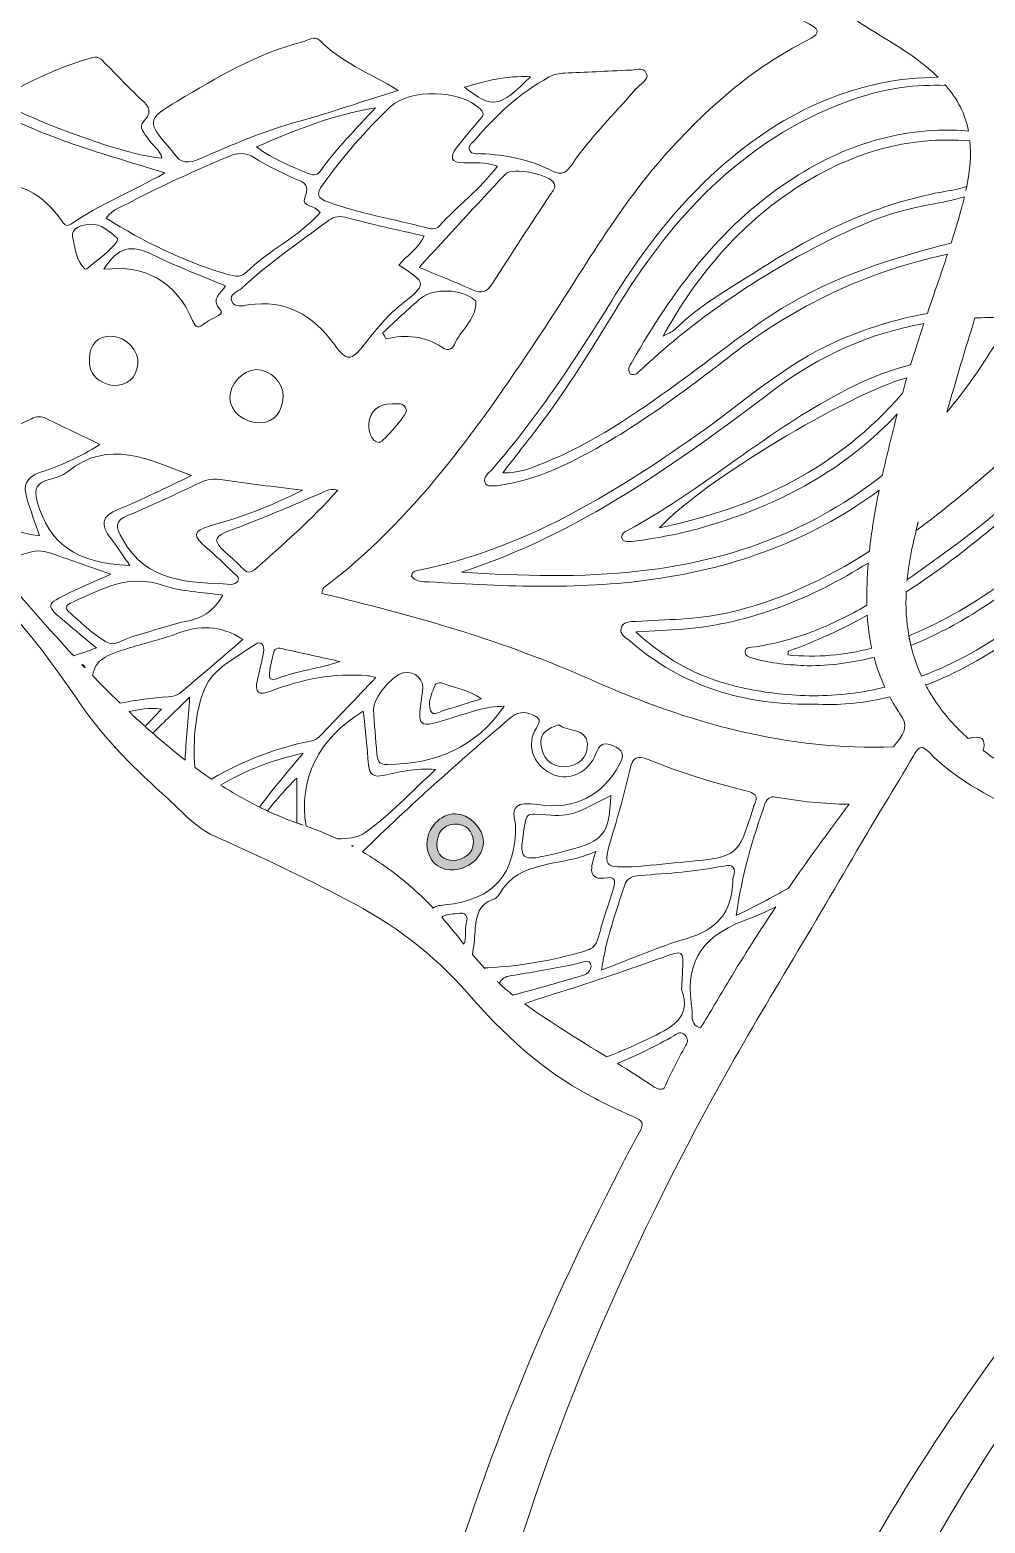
# Model space of a CAD drawing. Extents: x 196 to 3823, y -5725 to -331.
# Drawn here: x 574 to 819.1, y -3154 to -2770.5 of the extents above; entities that cross this region are included whole.
import ezdxf

# ---------------------------------------------------------------- set-up
doc = ezdxf.new("R2010")
doc.units = 0
doc.header["$MEASUREMENT"] = 0
doc.layers.add('Layer 1', color=7, linetype='Continuous')

# ---------------------------------------------------------------- blocks, each defined once
blk = doc.blocks.new('block 2')
at = {"layer": 'Layer 1', "true_color": 0xffffff}
h = blk.add_hatch(color=7, dxfattribs=at)
h.dxf.hatch_style = 2
edge = h.paths.add_edge_path()
edge.add_spline(control_points=[(683.11, -2971.82), (679.35, -2971.8), (675.7, -2975.67), (675.89, -2979.72), (676.09, -2983.75), (678.35, -2985.94), (681.8, -2986.23), (686.57, -2986.31), (690.33, -2982.95), (690.36, -2979.13), (690.39, -2975.48), (686.78, -2971.85), (683.11, -2971.82)], knot_values=[0, 0, 0, 0, 1, 1, 1, 2, 2, 2, 3, 3, 3, 4, 4, 4, 4], degree=3, periodic=1)
edge = h.paths.add_edge_path()
edge.add_spline(control_points=[(682.78, -2983.89), (680.19, -2983.66), (678.45, -2982.5), (678.46, -2979.79), (678.47, -2976.92), (679.83, -2974.66), (682.85, -2974.49), (685.8, -2974.31), (687.79, -2976.18), (687.8, -2979.13), (687.81, -2982.19), (685.47, -2983.4), (682.78, -2983.89)], knot_values=[0, 0, 0, 0, 1, 1, 1, 2, 2, 2, 3, 3, 3, 4, 4, 4, 4], degree=3, periodic=1)
at = {"layer": 'Layer 1', "lineweight": 0}
for points, knots in [([(1782.21, -2661.74), (1778.62, -2651.94), (1772.08, -2644.26), (1764.45, -2637.5), (1753.49, -2627.77), (1741.06, -2619.97), (1729.31, -2611.28), (1716.54, -2601.82), (1703.91, -2592.19), (1690.73, -2583.27), (1669.44, -2568.87), (1649.89, -2552.15), (1629.93, -2536.03), (1614.23, -2523.34), (1599.61, -2509.29), (1584.56, -2495.8), (1559.73, -2473.53), (1534.69, -2451.53), (1506.82, -2433.03), (1480.33, -2415.45), (1451.94, -2402.34), (1420.65, -2395.85), (1398.49, -2391.28), (1376.01, -2389.99), (1353.51, -2388.98), (1301.9, -2386.65), (1250.47, -2387.48), (1199.41, -2396.71), (1186.01, -2399.14), (1172.36, -2399.3), (1158.78, -2397.41), (1142.91, -2395.19), (1128.59, -2388.51), (1114.77, -2380.99), (1084.4, -2364.45), (1052.73, -2353.13), (1017.67, -2351.89), (988.77, -2350.86), (960.42, -2353.4), (932.48, -2360.7), (913.22, -2365.73), (895.95, -2375.5), (878.46, -2384.52), (851.19, -2398.56), (822.76, -2401.32), (792.99, -2395.61), (772.47, -2391.67), (751.73, -2388.93), (730.85, -2388.42), (689.4, -2387.41), (647.97, -2388.37), (606.61, -2392), (566.26, -2395.55), (529.57, -2408.93), (495.9, -2431.27), (467.9, -2449.87), (442.56, -2471.74), (417.55, -2494.05), (402.59, -2507.41), (388.11, -2521.38), (372.54, -2533.98), (361.39, -2542.99), (350.67, -2552.53), (338.94, -2560.93), (324.3, -2571.42), (310.09, -2582.53), (295.39, -2592.95), (285.33, -2600.1), (275.52, -2607.59), (265.46, -2614.75), (255.29, -2621.99), (245.76, -2630.15), (236.02, -2637.99), (230.18, -2642.7), (224.88, -2648.01), (221.16, -2654.58), (211.5, -2671.59), (213.55, -2690.66), (233.28, -2701.18), (240.5, -2705.05), (248.11, -2707.77), (256.11, -2709.39), (259.7, -2710.11), (261.43, -2711.43), (260.96, -2715.55), (260.46, -2720.14), (260.41, -2724.87), (261.5, -2729.43), (269.43, -2762.49), (289.51, -2783.9), (322.55, -2792.77), (326.07, -2793.71), (329.6, -2794.58), (333.16, -2795.32), (347.93, -2798.34), (356.26, -2807.78), (360.37, -2821.85), (364.66, -2836.53), (372.95, -2848.77), (384.17, -2859.08), (402.93, -2876.34), (423.7, -2890.84), (445.45, -2903.99), (456, -2910.39), (467.26, -2915.2), (479.4, -2917.71), (486.9, -2919.27), (494.59, -2920.41), (502.09, -2918.62), (511.41, -2916.39), (520.46, -2913.1), (529.39, -2909.5), (542.86, -2904.05), (555.02, -2906.11), (565.46, -2916.46), (573.71, -2924.65), (580.46, -2934.17), (586.98, -2943.68), (593.37, -2952.99), (601.26, -2960.59), (609.49, -2967.99), (613.24, -2971.37), (616.39, -2975.34), (621.33, -2977.54), (632.81, -2982.65), (644.17, -2988.07), (655.3, -2993.88), (666.98, -2999.96), (677.65, -3007.82), (686.2, -3017.72), (695.39, -3028.34), (705.34, -3037.66), (717.73, -3044.25), (721.38, -3046.19), (725.13, -3048.01), (728.94, -3049.61), (731.11, -3050.51), (731.73, -3051.3), (730.42, -3053.55), (728.03, -3057.71), (725.94, -3062.05), (723.74, -3066.32), (683.22, -3145.25), (659.49, -3228.61), (656.93, -3317.64), (656.07, -3347.31), (659.64, -3376.22), (671.16, -3403.75), (699.29, -3470.96), (752.94, -3509.02), (819.29, -3532.08), (828.26, -3535.2), (838.01, -3535.16), (846.76, -3529.89), (855.38, -3524.69), (857.23, -3514.13), (851.03, -3506.24), (848.73, -3503.32), (845.77, -3501.19), (842.64, -3499.3), (831.42, -3492.51), (820.75, -3484.91), (810.34, -3476.95), (768.62, -3445.04), (747.74, -3402.9), (748.32, -3350.32), (748.53, -3330.71), (750.86, -3311.31), (754.65, -3292.08), (763.74, -3245.95), (781.35, -3203.07), (804.21, -3162.18), (820.19, -3133.6), (839.36, -3107.14), (858.22, -3080.47), (863.74, -3072.67), (869.1, -3064.75), (875.24, -3055.85), (877.71, -3068.85), (880.09, -3080.64), (882.17, -3092.48), (886.21, -3115.47), (889.59, -3138.56), (892.46, -3161.74), (895.17, -3183.77), (897.49, -3205.84), (899.04, -3227.98), (901.1, -3257.46), (900.26, -3287.02), (900.1, -3316.52), (900, -3335.83), (900.15, -3355.17), (899.44, -3374.49), (899.18, -3381.53), (899.78, -3388.61), (899.76, -3395.7), (899.7, -3416.24), (900.53, -3436.81), (901.47, -3457.35), (902.96, -3490.15), (905.73, -3522.85), (910.12, -3555.4), (913.43, -3580.05), (917.9, -3604.44), (926.9, -3627.78), (943.65, -3671.22), (990.36, -3696.79), (1034.47, -3685.77), (1073.23, -3676.09), (1095.75, -3649.68), (1105.44, -3612.06), (1114, -3578.85), (1115.04, -3544.59), (1117.56, -3510.57), (1119.1, -3489.74), (1120.85, -3468.93), (1122.22, -3448.09), (1122.94, -3437.17), (1124.53, -3426.14), (1119.51, -3415.6), (1116.18, -3408.6), (1111.3, -3403.32), (1103.57, -3402.03), (1099.99, -3401.42), (1099.15, -3400.34), (1099.62, -3397.12), (1101.96, -3381.19), (1102.36, -3365.09), (1103.88, -3349.09), (1106.05, -3326.33), (1108.54, -3303.61), (1110.53, -3280.83), (1112.51, -3258.06), (1114.1, -3235.25), (1115.78, -3212.44), (1118.43, -3176.24), (1120.87, -3140.01), (1123.64, -3103.82), (1124.83, -3088.47), (1126.64, -3073.17), (1128.32, -3056.3), (1134.61, -3065.34), (1139.89, -3073.13), (1145.4, -3080.77), (1176.11, -3123.39), (1204.16, -3167.59), (1223.36, -3216.76), (1242.95, -3266.94), (1255.21, -3318.53), (1250.51, -3372.95), (1248.82, -3392.49), (1243.38, -3411.04), (1233.46, -3428.05), (1217.7, -3455.08), (1194.96, -3475.1), (1168.88, -3491.7), (1163.02, -3495.44), (1156.92, -3498.85), (1151.75, -3503.6), (1141.57, -3512.96), (1144.32, -3526.97), (1157.29, -3531.72), (1165.58, -3534.75), (1174.07, -3534.47), (1182.2, -3531.74), (1227.41, -3516.56), (1266.99, -3492.7), (1297.7, -3455.51), (1322.72, -3425.21), (1337.98, -3390.63), (1342.26, -3351.52), (1344.69, -3329.38), (1343.98, -3307.18), (1341.75, -3285), (1338.71, -3254.78), (1333.16, -3225.01), (1325.89, -3195.57), (1313.69, -3146.25), (1294.44, -3099.67), (1270.57, -3054.93), (1268.85, -3051.69), (1269.24, -3050.75), (1272.6, -3049.62), (1286.61, -3044.9), (1298.58, -3036.92), (1309.21, -3026.63), (1313.24, -3022.72), (1316.74, -3018.29), (1320.84, -3014.61), (1327.13, -3008.99), (1333.34, -3003.27), (1339.56, -2997.55), (1344.33, -2993.15), (1349.63, -2989.22), (1356.21, -2988.13), (1367.28, -2986.31), (1376.76, -2981.62), (1385.67, -2974.78), (1395.64, -2967.13), (1404.97, -2958.94), (1411.29, -2948.1), (1417.58, -2937.31), (1424.76, -2927.24), (1433.33, -2918.25), (1437.45, -2913.93), (1441.82, -2909.77), (1448.13, -2907.84), (1458.45, -2904.66), (1467.51, -2907.82), (1476.4, -2911.99), (1496.76, -2921.57), (1516.98, -2921.18), (1537.49, -2912.53), (1556.01, -2904.71), (1572.02, -2892.85), (1588.35, -2881.52), (1613.48, -2864.11), (1635.15, -2843.96), (1643.54, -2812.92), (1645.58, -2805.34), (1651.59, -2800.41), (1659.06, -2797.91), (1665.96, -2795.61), (1672.94, -2793.36), (1680.05, -2791.88), (1718.3, -2783.94), (1740.52, -2742.95), (1740.34, -2715.43), (1740.32, -2711.57), (1741.79, -2710.31), (1745.2, -2709.56), (1755.19, -2707.34), (1764.42, -2703.38), (1772.46, -2696.89), (1783.79, -2687.74), (1787.21, -2675.39), (1782.21, -2661.74)], [0, 0, 0, 0, 1, 1, 1, 2, 2, 2, 3, 3, 3, 4, 4, 4, 5, 5, 5, 6, 6, 6, 7, 7, 7, 8, 8, 8, 9, 9, 9, 10, 10, 10, 11, 11, 11, 12, 12, 12, 13, 13, 13, 14, 14, 14, 15, 15, 15, 16, 16, 16, 17, 17, 17, 18, 18, 18, 19, 19, 19, 20, 20, 20, 21, 21, 21, 22, 22, 22, 23, 23, 23, 24, 24, 24, 25, 25, 25, 26, 26, 26, 27, 27, 27, 28, 28, 28, 29, 29, 29, 30, 30, 30, 31, 31, 31, 32, 32, 32, 33, 33, 33, 34, 34, 34, 35, 35, 35, 36, 36, 36, 37, 37, 37, 38, 38, 38, 39, 39, 39, 40, 40, 40, 41, 41, 41, 42, 42, 42, 43, 43, 43, 44, 44, 44, 45, 45, 45, 46, 46, 46, 47, 47, 47, 48, 48, 48, 49, 49, 49, 50, 50, 50, 51, 51, 51, 52, 52, 52, 53, 53, 53, 54, 54, 54, 55, 55, 55, 56, 56, 56, 57, 57, 57, 58, 58, 58, 59, 59, 59, 60, 60, 60, 61, 61, 61, 62, 62, 62, 63, 63, 63, 64, 64, 64, 65, 65, 65, 66, 66, 66, 67, 67, 67, 68, 68, 68, 69, 69, 69, 70, 70, 70, 71, 71, 71, 72, 72, 72, 73, 73, 73, 74, 74, 74, 75, 75, 75, 76, 76, 76, 77, 77, 77, 78, 78, 78, 79, 79, 79, 80, 80, 80, 81, 81, 81, 82, 82, 82, 83, 83, 83, 84, 84, 84, 85, 85, 85, 86, 86, 86, 87, 87, 87, 88, 88, 88, 89, 89, 89, 90, 90, 90, 91, 91, 91, 92, 92, 92, 93, 93, 93, 94, 94, 94, 95, 95, 95, 96, 96, 96, 97, 97, 97, 98, 98, 98, 99, 99, 99, 100, 100, 100, 101, 101, 101, 102, 102, 102, 103, 103, 103, 104, 104, 104, 105, 105, 105, 106, 106, 106, 107, 107, 107, 108, 108, 108, 109, 109, 109, 110, 110, 110, 111, 111, 111, 112, 112, 112, 112]), ([(717.92, -2937.38), (695.79, -2927.5), (672.58, -2920.83), (648.89, -2915.26), (649.12, -2914.61), (649.13, -2913.97), (649.45, -2913.73), (672.32, -2896.43), (688.53, -2873.4), (704.2, -2849.94), (714.83, -2834.05), (724.11, -2817.25), (736.88, -2802.82), (747.48, -2790.85), (759.29, -2780.38), (773.67, -2773.1), (775.93, -2771.96), (777.43, -2770.78), (774.05, -2769.06), (748.33, -2755.91), (731.08, -2734.31), (716.09, -2710.55), (702.62, -2689.21), (688.87, -2668.09), (672, -2649.18), (664.97, -2641.31), (657.35, -2634.1), (648.94, -2627.84), (649.38, -2625.67), (651.17, -2626.16), (652.3, -2625.9), (677.6, -2619.97), (702.04, -2611.59), (725.91, -2601.3), (728.75, -2600.08), (731.62, -2598.94), (734.49, -2597.85), (734.65, -2598.23), (734.81, -2598.61), (734.95, -2598.99), (736.11, -2601.88), (737.04, -2604.68), (737.73, -2607.46), (734.29, -2609.5), (730.98, -2611.88), (727.81, -2614.64), (726.78, -2615.52), (725.25, -2616.24), (725.71, -2617.86), (726.15, -2619.51), (727.88, -2619.34), (729.19, -2619.51), (730.72, -2619.69), (732.29, -2619.73), (733.84, -2619.72), (735.66, -2619.71), (737.47, -2619.75), (739.27, -2619.86), (739.28, -2623.34), (738.92, -2626.94), (738.21, -2630.74), (717.47, -2627.12), (696.25, -2628.48), (675.19, -2629.8), (674, -2629.87), (672.76, -2629.97), (671.71, -2631.08), (672.46, -2632.84), (673.85, -2632.73), (674.94, -2632.94), (684.63, -2634.95), (693.93, -2638.11), (702.91, -2642.21), (713.97, -2647.27), (724.37, -2653.35), (734.41, -2660), (734.34, -2661.81), (734.31, -2663.59), (734.31, -2665.37), (734.31, -2668.33), (734.4, -2671.25), (734.6, -2674.15), (734.58, -2673.94), (734.56, -2673.73), (734.55, -2673.52), (731.92, -2671.71), (729.25, -2669.95), (726.55, -2668.24), (717.02, -2662.22), (707.19, -2656.84), (695.95, -2654.69), (694.3, -2654.37), (692.06, -2653.45), (691.06, -2654.92), (689.83, -2656.68), (692.06, -2657.93), (693.1, -2659.17), (703.66, -2671.77), (713.09, -2685.15), (721.42, -2699.35), (731.73, -2716.89), (744.51, -2732.21), (761.34, -2743.76), (766.21, -2750), (771.74, -2756.02), (777.95, -2761.81), (783.69, -2767.15), (790.64, -2770.84), (797.19, -2775.06), (801.15, -2777.61), (804.42, -2780.12), (807.04, -2782.7), (787.12, -2782.77), (768.05, -2790.67), (750.63, -2806.32), (740.16, -2815.71), (731.61, -2826.66), (724.22, -2838.61), (714.6, -2854.17), (704.69, -2869.56), (692.58, -2883.38), (691.73, -2884.35), (690.21, -2885.22), (690.82, -2886.84), (691.29, -2888.09), (692.59, -2887.48), (693.82, -2887.6), (701.37, -2886.56), (708.59, -2883.76), (715.5, -2880.12), (729.32, -2872.84), (741.76, -2863.51), (754.05, -2854.01), (770.41, -2841.35), (788.53, -2832.72), (808.77, -2828.31), (809.01, -2828.26), (809.24, -2828.2), (809.47, -2828.15), (807.8, -2833.24), (806.03, -2838.28), (804.3, -2843.35), (796.35, -2844.75), (788.62, -2847.17), (781.04, -2850.5), (767.56, -2856.42), (756.85, -2866.39), (745, -2874.69), (723.11, -2890.05), (700.52, -2903.84), (673.82, -2909.26), (673.02, -2909.43), (672.05, -2909.47), (671.88, -2910.72), (672.93, -2912.48), (674.81, -2912.16), (676.4, -2912.26), (696.25, -2913.46), (716.16, -2914.41), (735.87, -2911.34), (757.44, -2908), (776.18, -2900.49), (791.93, -2888.72), (790.87, -2893.92), (789.98, -2899.15), (789.41, -2904.43), (778.19, -2911.6), (766.15, -2917.26), (752.72, -2920.29), (745.05, -2922.02), (737.28, -2921.9), (729.55, -2922.42), (728.03, -2922.52), (726.13, -2922.4), (725.69, -2924.28), (725.31, -2925.86), (726.92, -2926.53), (727.96, -2927.43), (741.39, -2939.11), (757.16, -2944.07), (776.28, -2943.69), (782.55, -2943.99), (788.67, -2943.28), (794.64, -2941.79), (795.43, -2943.26), (796.3, -2944.7), (797.26, -2946.12), (799.31, -2949.14), (798.63, -2950.76), (796.61, -2953.33), (796.27, -2953.74), (795.94, -2954.17), (795.62, -2954.6), (768.69, -2955.66), (743.01, -2948.57), (717.92, -2937.38)], [0, 0, 0, 0, 1, 1, 1, 2, 2, 2, 3, 3, 3, 4, 4, 4, 5, 5, 5, 6, 6, 6, 7, 7, 7, 8, 8, 8, 9, 9, 9, 10, 10, 10, 11, 11, 11, 12, 12, 12, 13, 13, 13, 14, 14, 14, 15, 15, 15, 16, 16, 16, 17, 17, 17, 18, 18, 18, 19, 19, 19, 20, 20, 20, 21, 21, 21, 22, 22, 22, 23, 23, 23, 24, 24, 24, 25, 25, 25, 26, 26, 26, 27, 27, 27, 28, 28, 28, 29, 29, 29, 30, 30, 30, 31, 31, 31, 32, 32, 32, 33, 33, 33, 34, 34, 34, 35, 35, 35, 36, 36, 36, 37, 37, 37, 38, 38, 38, 39, 39, 39, 40, 40, 40, 41, 41, 41, 42, 42, 42, 43, 43, 43, 44, 44, 44, 45, 45, 45, 46, 46, 46, 47, 47, 47, 48, 48, 48, 49, 49, 49, 50, 50, 50, 51, 51, 51, 52, 52, 52, 53, 53, 53, 54, 54, 54, 55, 55, 55, 56, 56, 56, 57, 57, 57, 58, 58, 58, 59, 59, 59, 60, 60, 60, 61, 61, 61, 62, 62, 62, 63, 63, 63, 64, 64, 64, 65, 65, 65, 65]), ([(611.88, -2788.8), (622.09, -2782.75), (632.28, -2776.55), (643.98, -2773.61), (645.41, -2773.25), (646.99, -2771.83), (648.35, -2773.21), (653.72, -2778.7), (660.87, -2781.5), (668.52, -2786.06), (658.98, -2789.05), (651.02, -2791.8), (642.92, -2794.05), (634.24, -2796.47), (625.99, -2799.94), (617.79, -2803.57), (614.81, -2804.89), (612.62, -2804.95), (610.79, -2802.04), (610.52, -2801.61), (610.12, -2801.25), (609.78, -2800.86), (603.99, -2794.12), (603.99, -2793.46), (611.88, -2788.8)], [0, 0, 0, 0, 1, 1, 1, 2, 2, 2, 3, 3, 3, 4, 4, 4, 5, 5, 5, 6, 6, 6, 7, 7, 7, 8, 8, 8, 8]), ([(559.4, -2811.6), (557.27, -2812.34), (556.63, -2811.46), (556.4, -2809.52), (555.08, -2798.95), (549.92, -2791.54), (539.18, -2788.75), (537.9, -2788.43), (536.85, -2787.8), (537.81, -2786.21), (539.23, -2783.86), (540.31, -2781.15), (542.22, -2779.29), (544.43, -2777.13), (546.3, -2779.92), (547.84, -2781.03), (560, -2789.76), (573.4, -2795.96), (587.52, -2800.67), (594.21, -2802.9), (600.98, -2804.88), (608.66, -2807.26), (600.09, -2812.06), (591.9, -2815.32), (584.68, -2820.32), (583.08, -2821.43), (582.6, -2820.19), (581.92, -2819.22), (576.27, -2811.2), (568.85, -2808.33), (559.4, -2811.6)], [0, 0, 0, 0, 1, 1, 1, 2, 2, 2, 3, 3, 3, 4, 4, 4, 5, 5, 5, 6, 6, 6, 7, 7, 7, 8, 8, 8, 9, 9, 9, 10, 10, 10, 10]), ([(590.04, -2777.62), (591.87, -2777.1), (592.82, -2778.67), (593.89, -2779.73), (596.58, -2782.4), (599.19, -2785.15), (601.89, -2787.81), (603.73, -2789.59), (606.12, -2790.99), (603.2, -2793.97), (601.63, -2795.57), (603.5, -2797.14), (604.33, -2798.53), (605.36, -2800.25), (607.46, -2801.23), (607.88, -2803.46), (600.41, -2803.23), (575.29, -2794.42), (565.58, -2788.49), (573.54, -2783.78), (581.5, -2780.09), (590.04, -2777.62)], [0, 0, 0, 0, 1, 1, 1, 2, 2, 2, 3, 3, 3, 4, 4, 4, 5, 5, 5, 6, 6, 6, 7, 7, 7, 7]), ([(708.1, -2806.78), (702.34, -2803.83), (696.11, -2802.61), (689.68, -2802.32), (688.68, -2802.27), (687.42, -2802.58), (686.88, -2801.49), (686.31, -2800.34), (687.45, -2799.63), (688.07, -2798.9), (693.62, -2792.49), (699.68, -2786.68), (707.24, -2782.63), (708.5, -2781.95), (709.78, -2781.68), (711.18, -2781.63), (716.52, -2781.41), (721.85, -2781.14), (727.93, -2780.85), (728.91, -2781.13), (731.46, -2779.67), (732.26, -2781.81), (732.86, -2783.43), (730.52, -2784.51), (729.44, -2785.78), (723.94, -2792.16), (717.87, -2798.05), (713.12, -2805.06), (711.82, -2806.99), (710.6, -2808.08), (708.1, -2806.78)], [0, 0, 0, 0, 1, 1, 1, 2, 2, 2, 3, 3, 3, 4, 4, 4, 5, 5, 5, 6, 6, 6, 7, 7, 7, 8, 8, 8, 9, 9, 9, 10, 10, 10, 10]), ([(685.55, -2785.25), (690.91, -2783.69), (696.14, -2782.23), (702.48, -2782.58), (694.33, -2790.64), (692.73, -2790.85), (685.55, -2785.25)], [0, 0, 0, 0, 1, 1, 1, 2, 2, 2, 2]), ([(685.32, -2804.68), (688.01, -2804.63), (690.75, -2804.43), (693.98, -2805.49), (689.45, -2811.58), (683.68, -2815.72), (679.04, -2820.91), (678.12, -2821.95), (676.81, -2821.61), (675.64, -2821.3), (667.31, -2819.14), (658.82, -2817.7), (650.69, -2814.81), (647.78, -2813.76), (647.3, -2812.79), (649.21, -2810.16), (654.4, -2803.03), (660.12, -2796.35), (666.48, -2790.3), (671.62, -2785.42), (684.48, -2786), (689.5, -2790.77), (691.19, -2792.38), (689.72, -2793.14), (688.95, -2794.11), (687.12, -2796.4), (685.11, -2798.54), (683.39, -2800.91), (681.8, -2803.14), (681.91, -2804.75), (685.32, -2804.68)], [0, 0, 0, 0, 1, 1, 1, 2, 2, 2, 3, 3, 3, 4, 4, 4, 5, 5, 5, 6, 6, 6, 7, 7, 7, 8, 8, 8, 9, 9, 9, 10, 10, 10, 10]), ([(808.8, -2784.56), (808.88, -2784.64), (808.95, -2784.73), (809.02, -2784.81), (812.1, -2788.4), (814.01, -2792.19), (814.85, -2796.51), (798.34, -2795.16), (782.91, -2799.87), (768.47, -2809.55), (751.02, -2821.24), (738.88, -2837.62), (728.64, -2855.58), (728.11, -2856.5), (727.08, -2857.59), (728.05, -2858.84), (729.05, -2859.37), (729.75, -2858.81), (730.36, -2858.24), (743.46, -2845.93), (758.02, -2835.71), (773.88, -2827.24), (783.79, -2821.96), (793.91, -2817.22), (805.04, -2815.39), (808.04, -2814.89), (810.97, -2814.2), (813.84, -2813.37), (813.6, -2814.36), (813.34, -2815.39), (813.05, -2816.43), (812.23, -2819.4), (811.34, -2822.34), (810.4, -2825.26), (795.23, -2829.17), (780.38, -2833.8), (766.9, -2842.11), (757.47, -2847.92), (748.94, -2854.99), (739.99, -2861.46), (729.2, -2869.27), (718.25, -2876.8), (705.78, -2881.76), (702.65, -2883.01), (699.53, -2884.44), (695.32, -2884.3), (698.53, -2880.16), (701.37, -2876.53), (704.18, -2872.86), (711.96, -2862.7), (718.54, -2851.78), (725.25, -2840.89), (739.97, -2817.03), (758.81, -2797.37), (786.12, -2788.07), (793.77, -2785.47), (801.41, -2784.51), (809.01, -2784.81), (808.94, -2784.73), (808.87, -2784.65), (808.8, -2784.56)], [0, 0, 0, 0, 1, 1, 1, 2, 2, 2, 3, 3, 3, 4, 4, 4, 5, 5, 5, 6, 6, 6, 7, 7, 7, 8, 8, 8, 9, 9, 9, 10, 10, 10, 11, 11, 11, 12, 12, 12, 13, 13, 13, 14, 14, 14, 15, 15, 15, 16, 16, 16, 17, 17, 17, 18, 18, 18, 19, 19, 19, 20, 20, 20, 20]), ([(662.65, -2790.55), (657.71, -2795.93), (652.61, -2801.02), (648.44, -2806.89), (647.56, -2808.14), (646.36, -2807.82), (645.18, -2807.32), (640.91, -2805.49), (636.54, -2803.86), (632.17, -2800.6), (642.25, -2796.15), (651.97, -2792.29), (662.65, -2790.55)], [0, 0, 0, 0, 1, 1, 1, 2, 2, 2, 3, 3, 3, 4, 4, 4, 4]), ([(814.4, -2810.79), (814.33, -2811.13), (814.26, -2811.46), (814.18, -2811.8), (814.26, -2811.46), (814.33, -2811.13), (814.39, -2810.79), (812.8, -2811.23), (811.21, -2811.62), (809.57, -2811.89), (791.67, -2814.86), (775.91, -2822.61), (760.86, -2832.27), (753.49, -2837), (745.81, -2841.25), (739.49, -2847.46), (738.7, -2848.24), (737.5, -2848.6), (736.5, -2849.15), (745.04, -2833.69), (756.03, -2820.65), (770.67, -2811.11), (784.51, -2802.07), (799.32, -2797.68), (815.22, -2799.06), (815.56, -2802.56), (815.26, -2806.43), (814.39, -2810.79), (814.39, -2810.79), (814.4, -2810.79), (814.4, -2810.79)], [0, 0, 0, 0, 1, 1, 1, 2, 2, 2, 3, 3, 3, 4, 4, 4, 5, 5, 5, 6, 6, 6, 7, 7, 7, 8, 8, 8, 9, 9, 9, 10, 10, 10, 10]), ([(623.65, -2833.01), (613.08, -2829.71), (603.19, -2825.02), (593.57, -2818.86), (595.35, -2816.46), (597.86, -2815.82), (600.02, -2814.67), (608.11, -2810.37), (616.47, -2806.67), (624.89, -2803.09), (627.35, -2802.04), (629.24, -2801.89), (631.6, -2803.39), (634.64, -2805.33), (637.96, -2806.84), (641.24, -2808.41), (643.48, -2809.48), (646.25, -2809.63), (644.54, -2813.64), (643.51, -2816.04), (647.29, -2815.51), (648.47, -2817.4), (642.99, -2823.71), (635.32, -2827.03), (629.57, -2832.78), (627.93, -2834.41), (625.65, -2833.64), (623.65, -2833.01)], [0, 0, 0, 0, 1, 1, 1, 2, 2, 2, 3, 3, 3, 4, 4, 4, 5, 5, 5, 6, 6, 6, 7, 7, 7, 8, 8, 8, 9, 9, 9, 9]), ([(687.57, -2837.28), (682.75, -2835.11), (677.81, -2833.16), (673.88, -2831.51), (681.29, -2823.47), (688.59, -2815.47), (696, -2807.58), (697.85, -2805.62), (707.5, -2807.62), (708.52, -2810), (709.03, -2811.18), (708.12, -2811.92), (707.59, -2812.75), (702.61, -2820.39), (697.54, -2827.98), (692.67, -2835.7), (691.28, -2837.91), (689.91, -2838.32), (687.57, -2837.28)], [0, 0, 0, 0, 1, 1, 1, 2, 2, 2, 3, 3, 3, 4, 4, 4, 5, 5, 5, 6, 6, 6, 6]), ([(629.99, -2841.16), (628.47, -2841.39), (626.57, -2841.95), (625.82, -2840.23), (624.95, -2838.23), (627.33, -2837.89), (628.33, -2836.94), (635.05, -2830.52), (642.79, -2825.41), (650.16, -2819.81), (651.58, -2818.72), (652.91, -2818.14), (654.88, -2818.66), (661.49, -2820.39), (668.17, -2821.86), (675.21, -2823.51), (673.45, -2826.98), (670.61, -2828.56), (668.63, -2830.91), (676.04, -2835.68), (676.04, -2835.68), (668.9, -2841.38), (665.36, -2844.2), (662.64, -2847.75), (659.86, -2851.27), (656.36, -2855.69), (655.3, -2855.7), (652.12, -2851.32), (646.66, -2843.74), (639.6, -2839.71), (629.99, -2841.16)], [0, 0, 0, 0, 1, 1, 1, 2, 2, 2, 3, 3, 3, 4, 4, 4, 5, 5, 5, 6, 6, 6, 7, 7, 7, 8, 8, 8, 9, 9, 9, 10, 10, 10, 10]), ([(589.48, -2820.43), (592.31, -2820.3), (594.42, -2822.31), (596.44, -2824.13), (596.52, -2824.2), (596.43, -2824.46), (596.41, -2824.75), (594.33, -2827.6), (591.35, -2829.62), (588.58, -2831.86), (588.47, -2831.95), (588.17, -2832), (588.1, -2831.92), (585.8, -2829.64), (585.5, -2826.4), (584.96, -2823.59), (584.54, -2821.39), (587.57, -2820.52), (589.48, -2820.43)], [0, 0, 0, 0, 1, 1, 1, 2, 2, 2, 3, 3, 3, 4, 4, 4, 5, 5, 5, 6, 6, 6, 6]), ([(623.02, -2842.6), (624.01, -2843.62), (619.9, -2844.87), (618.32, -2846.27), (616.92, -2847.53), (616.25, -2846.29), (615.74, -2845.12), (611.45, -2835.22), (603.89, -2830.81), (592.99, -2832.01), (596.68, -2826.18), (599.95, -2825.54), (605.56, -2828.3), (611.54, -2831.26), (617.83, -2833.6), (624.18, -2836.28), (623.28, -2838.2), (619.92, -2839.41), (623.02, -2842.6)], [0, 0, 0, 0, 1, 1, 1, 2, 2, 2, 3, 3, 3, 4, 4, 4, 5, 5, 5, 6, 6, 6, 6]), ([(665.37, -2849.9), (665.09, -2849.39), (664.82, -2848.86), (664.54, -2848.34), (667.79, -2845.35), (670.96, -2842.26), (674.35, -2839.43), (677.58, -2836.74), (684.87, -2837.1), (688.01, -2839.85), (688.14, -2839.96), (688.41, -2840.03), (688.42, -2840.13), (688.73, -2844.66), (684.91, -2847.17), (683.23, -2850.73), (682.52, -2852.26), (681.68, -2853.32), (679.72, -2852.02), (675.36, -2849.13), (670.5, -2848.65), (665.37, -2849.9)], [0, 0, 0, 0, 1, 1, 1, 2, 2, 2, 3, 3, 3, 4, 4, 4, 5, 5, 5, 6, 6, 6, 7, 7, 7, 7]), ([(816.52, -2844.5), (817.64, -2844.45), (818.75, -2844.42), (819.89, -2844.41), (825.27, -2844.38), (825.53, -2844.77), (822.8, -2849.45), (818.68, -2856.46), (814.18, -2862.88), (809.29, -2868.69), (811.61, -2860.6), (814.03, -2852.54), (816.52, -2844.5)], [0, 0, 0, 0, 1, 1, 1, 2, 2, 2, 3, 3, 3, 4, 4, 4, 4]), ([(728.34, -2901.91), (736.07, -2901), (743.65, -2899.36), (751.04, -2896.97), (768.69, -2891.24), (784.2, -2882.45), (796.57, -2869.13), (795.25, -2874.36), (793.93, -2879.59), (792.76, -2884.85), (784.2, -2891.68), (774.75, -2897.14), (764.4, -2901.26), (754.07, -2905.37), (742.84, -2908.11), (730.72, -2909.48), (715.43, -2911.21), (700.11, -2910.78), (684.72, -2909.79), (714.96, -2899.95), (740.08, -2881.76), (764.92, -2862.98), (776.61, -2854.13), (789.49, -2848.46), (803.42, -2845.93), (802.24, -2849.47), (801.07, -2853.01), (799.98, -2856.58), (791.67, -2858.59), (784.09, -2862.36), (776.75, -2866.64), (759.74, -2876.55), (744.79, -2889.57), (727.48, -2899), (726.69, -2899.42), (725.73, -2899.88), (725.85, -2900.78), (726.04, -2902.13), (727.33, -2901.91), (728.34, -2901.91)], [0, 0, 0, 0, 1, 1, 1, 2, 2, 2, 3, 3, 3, 4, 4, 4, 5, 5, 5, 6, 6, 6, 7, 7, 7, 8, 8, 8, 9, 9, 9, 10, 10, 10, 11, 11, 11, 12, 12, 12, 13, 13, 13, 13]), ([(798.87, -2914.86), (811.6, -2906.6), (823.28, -2896.78), (834.67, -2886.51), (841.32, -2880.51), (847.46, -2873.91), (855.15, -2869.15), (860.26, -2865.99), (865.61, -2863.46), (872.87, -2862.48), (864.99, -2872.96), (857.16, -2881.86), (848.85, -2890.31), (835.25, -2904.16), (820.6, -2916.67), (802.69, -2924.76), (801.65, -2925.24), (800.6, -2925.68), (799.56, -2926.11), (799.71, -2926.93), (799.88, -2927.76), (800.08, -2928.57), (805.48, -2926.44), (810.71, -2923.75), (815.77, -2920.62), (837.97, -2906.91), (855.49, -2888.17), (871.67, -2868.05), (873.4, -2865.9), (877.41, -2863.54), (875.79, -2861.1), (873.86, -2858.21), (869.65, -2860.29), (866.67, -2861.14), (855.76, -2864.31), (847.15, -2871.21), (839.13, -2878.94), (830.06, -2887.71), (820.66, -2896.1), (810.49, -2903.56), (806.72, -2906.31), (802.95, -2909.07), (799.11, -2911.69), (799.09, -2911.83), (799.08, -2911.97), (799.07, -2912.1), (799.07, -2911.97), (799.09, -2911.83), (799.1, -2911.7), (799.1, -2911.7), (799.11, -2911.7), (799.11, -2911.69), (799.37, -2909.06), (799.79, -2906.41), (800.35, -2903.75), (800.85, -2901.44), (801.39, -2899.13), (801.93, -2896.82), (801.76, -2897.57), (801.58, -2898.34), (801.41, -2899.11), (814.35, -2889.6), (826.13, -2878.69), (838.17, -2868.09), (847.29, -2860.07), (856.77, -2852.61), (869.06, -2849.96), (873.3, -2849.06), (877.58, -2848.55), (881.89, -2848.56), (889.88, -2848.59), (891.81, -2851.73), (888.15, -2858.98), (886.36, -2862.51), (884.4, -2866.07), (881.85, -2869.05), (866.86, -2886.64), (851.47, -2903.85), (833.36, -2918.32), (832.6, -2917.2), (831.85, -2916.08), (831.09, -2914.96), (830.75, -2914.45), (830.37, -2913.79), (829.03, -2914.1), (829.66, -2916.15), (830.31, -2918.17), (830.98, -2920.2), (829.84, -2921.08), (828.71, -2921.95), (827.55, -2922.81), (819.6, -2928.69), (811.36, -2933.32), (802.77, -2936.5), (801.6, -2933.9), (800.71, -2931.25), (800.08, -2928.57), (800.07, -2928.57), (800.07, -2928.58), (800.06, -2928.58), (799.86, -2927.76), (799.69, -2926.94), (799.55, -2926.12), (799.55, -2926.12), (799.56, -2926.11), (799.56, -2926.11), (798.9, -2922.42), (798.69, -2918.66), (798.87, -2914.86)], [0, 0, 0, 0, 1, 1, 1, 2, 2, 2, 3, 3, 3, 4, 4, 4, 5, 5, 5, 6, 6, 6, 7, 7, 7, 8, 8, 8, 9, 9, 9, 10, 10, 10, 11, 11, 11, 12, 12, 12, 13, 13, 13, 14, 14, 14, 15, 15, 15, 16, 16, 16, 17, 17, 17, 18, 18, 18, 19, 19, 19, 20, 20, 20, 21, 21, 21, 22, 22, 22, 23, 23, 23, 24, 24, 24, 25, 25, 25, 26, 26, 26, 27, 27, 27, 28, 28, 28, 29, 29, 29, 30, 30, 30, 31, 31, 31, 32, 32, 32, 33, 33, 33, 34, 34, 34, 35, 35, 35, 36, 36, 36, 36]), ([(589.25, -2854.95), (589.42, -2851.58), (591.1, -2849), (595.05, -2849.18), (598.69, -2849.35), (602.08, -2853), (601.67, -2856.39), (601.23, -2859.96), (599.05, -2861.82), (595.43, -2861.92), (591.57, -2861.16), (589.05, -2859), (589.25, -2854.95)], [0, 0, 0, 0, 1, 1, 1, 2, 2, 2, 3, 3, 3, 4, 4, 4, 4]), ([(638.98, -2864.71), (638.78, -2868.59), (636.91, -2871.18), (633.1, -2871.46), (628.86, -2871.51), (625.36, -2868.45), (625.3, -2865.03), (625.24, -2861.52), (628.65, -2857.87), (632.06, -2857.78), (635.6, -2857.69), (639.16, -2861.08), (638.98, -2864.71)], [0, 0, 0, 0, 1, 1, 1, 2, 2, 2, 3, 3, 3, 4, 4, 4, 4]), ([(797.92, -2863.86), (781.34, -2883.05), (760.33, -2893.22), (735.6, -2898.38), (746.21, -2886.71), (784.25, -2863.79), (799, -2859.91), (798.62, -2861.22), (798.26, -2862.54), (797.92, -2863.86)], [0, 0, 0, 0, 1, 1, 1, 2, 2, 2, 3, 3, 3, 3]), ([(666.94, -2866.58), (668.23, -2866.61), (670.28, -2866), (670.6, -2868.31), (670.74, -2869.32), (664.66, -2876.36), (663.72, -2876.45), (662.18, -2876.59), (660.89, -2874.64), (660.94, -2871.68), (661.27, -2868.56), (663.23, -2866.48), (666.94, -2866.58)], [0, 0, 0, 0, 1, 1, 1, 2, 2, 2, 3, 3, 3, 4, 4, 4, 4]), ([(554.74, -2879.87), (554.07, -2877.99), (554.78, -2877.46), (556.43, -2877.04), (562.63, -2875.43), (568.65, -2873.31), (574.37, -2870.39), (575.69, -2869.72), (576.95, -2869.73), (578.32, -2870.4), (582.63, -2872.53), (586.99, -2874.58), (591.98, -2876.98), (586.66, -2880.35), (581.74, -2882.49), (576.7, -2884.14), (573, -2885.35), (572.19, -2887.46), (573.21, -2890.75), (574.21, -2893.99), (575.34, -2897.18), (576.42, -2900.41), (563.73, -2899.17), (558.53, -2890.29), (554.74, -2879.87)], [0, 0, 0, 0, 1, 1, 1, 2, 2, 2, 3, 3, 3, 4, 4, 4, 5, 5, 5, 6, 6, 6, 7, 7, 7, 8, 8, 8, 8]), ([(575.87, -2891.6), (574.94, -2888.28), (575.84, -2886.84), (578.91, -2885.98), (580.55, -2885.54), (582.36, -2885.04), (583.64, -2884), (594.29, -2875.4), (604.47, -2880.93), (615.48, -2884.98), (608.9, -2888.04), (602.99, -2891.13), (596.82, -2893.57), (592.16, -2895.41), (592.1, -2897.69), (594.81, -2901.19), (596.48, -2903.34), (597.95, -2905.64), (599.62, -2908.04), (585.75, -2907.5), (578.96, -2902.56), (575.87, -2891.6)], [0, 0, 0, 0, 1, 1, 1, 2, 2, 2, 3, 3, 3, 4, 4, 4, 5, 5, 5, 6, 6, 6, 7, 7, 7, 7]), ([(597.74, -2901.26), (596.08, -2898.22), (595.51, -2896.71), (599.25, -2895.17), (605.45, -2892.62), (611.5, -2889.69), (617.58, -2886.84), (619.54, -2885.92), (621.36, -2885.72), (623.54, -2886.08), (629.9, -2887.1), (636.32, -2887.77), (643.95, -2888.72), (635.62, -2893.03), (628.04, -2895.73), (620.29, -2897.87), (615.67, -2899.16), (615.89, -2900.66), (619.16, -2903.37), (621.68, -2905.45), (623.97, -2907.8), (626.34, -2910.06), (626.91, -2910.6), (627.95, -2911.12), (627.32, -2912.11), (627.03, -2912.57), (626.19, -2912.95), (625.62, -2912.91), (615, -2912.28), (604.01, -2912.7), (597.74, -2901.26)], [0, 0, 0, 0, 1, 1, 1, 2, 2, 2, 3, 3, 3, 4, 4, 4, 5, 5, 5, 6, 6, 6, 7, 7, 7, 8, 8, 8, 9, 9, 9, 10, 10, 10, 10]), ([(627.38, -2907.55), (619.84, -2900.95), (619.91, -2901.07), (629, -2897.67), (635.44, -2895.27), (641.72, -2892.43), (648.07, -2889.8), (649.43, -2889.24), (650.66, -2888.09), (652.98, -2888.7), (646.25, -2896.38), (638.9, -2902.75), (631.59, -2909.14), (629.62, -2910.86), (628.53, -2908.55), (627.38, -2907.55)], [0, 0, 0, 0, 1, 1, 1, 2, 2, 2, 3, 3, 3, 4, 4, 4, 5, 5, 5, 5]), ([(585.25, -2931.28), (578.66, -2924.21), (572.34, -2916.87), (566.06, -2909.52), (565.39, -2908.73), (564.71, -2908), (564.01, -2907.3), (567.53, -2906.42), (571.03, -2905.53), (574.52, -2904.55), (576.71, -2903.94), (578.58, -2904.65), (580.53, -2905.33), (584.9, -2906.86), (589.28, -2908.38), (594.78, -2910.3), (590.63, -2912.16), (587.51, -2913.49), (584.44, -2914.95), (577.83, -2918.08), (577.83, -2918.22), (583.28, -2922.74), (585.63, -2924.69), (587.97, -2926.65), (591.05, -2929.23), (589.01, -2929.96), (587.09, -2930.64), (585.25, -2931.28)], [0, 0, 0, 0, 1, 1, 1, 2, 2, 2, 3, 3, 3, 4, 4, 4, 5, 5, 5, 6, 6, 6, 7, 7, 7, 8, 8, 8, 9, 9, 9, 9]), ([(623.49, -2915.7), (621.26, -2919.51), (618.62, -2921.44), (614.76, -2922.24), (609.88, -2923.27), (605.16, -2924.99), (600.35, -2926.31), (598.08, -2926.93), (595.67, -2929.02), (593.5, -2927.66), (590.04, -2925.48), (586.93, -2922.67), (583.91, -2919.86), (582.39, -2918.46), (584.2, -2917.85), (585.19, -2917.39), (592.49, -2914.03), (599.51, -2910.14), (608.23, -2913.19), (612.85, -2914.81), (618.01, -2914.86), (623.49, -2915.7)], [0, 0, 0, 0, 1, 1, 1, 2, 2, 2, 3, 3, 3, 4, 4, 4, 5, 5, 5, 6, 6, 6, 7, 7, 7, 7]), ([(788.75, -2918.01), (788.75, -2918.1), (788.76, -2918.19), (788.76, -2918.28), (784.24, -2920.9), (779.58, -2923.23), (774.68, -2925.08), (769.78, -2926.94), (764.64, -2928.33), (759.2, -2929.06), (758.56, -2929.15), (757.71, -2929.09), (757.58, -2929.99), (757.38, -2931.43), (758.59, -2931.61), (759.53, -2931.89), (764.2, -2933.3), (769.02, -2933.57), (773.48, -2933.8), (779.46, -2933.79), (785.15, -2933.02), (790.61, -2931.64), (791.32, -2934.28), (792.26, -2936.85), (793.42, -2939.34), (787.47, -2940.76), (781.38, -2941.51), (775.11, -2941.51), (769.18, -2941.51), (763.12, -2940.84), (756.88, -2939.48), (746.84, -2937.28), (737.85, -2932.96), (729.48, -2925.08), (734.24, -2924.82), (737.95, -2924.7), (741.66, -2924.4), (759.12, -2922.96), (774.6, -2916.44), (789.12, -2907.43), (788.84, -2910.93), (788.7, -2914.45), (788.75, -2918.01)], [0, 0, 0, 0, 1, 1, 1, 2, 2, 2, 3, 3, 3, 4, 4, 4, 5, 5, 5, 6, 6, 6, 7, 7, 7, 8, 8, 8, 9, 9, 9, 10, 10, 10, 11, 11, 11, 12, 12, 12, 13, 13, 13, 14, 14, 14, 14]), ([(790.03, -2929.3), (783.09, -2931.11), (775.94, -2931.81), (768.51, -2931.01), (768.56, -2930.62), (768.53, -2930.12), (768.66, -2930.07), (775.74, -2927.53), (782.44, -2924.4), (788.87, -2920.86), (789.05, -2923.74), (789.42, -2926.55), (790.03, -2929.3)], [0, 0, 0, 0, 1, 1, 1, 2, 2, 2, 3, 3, 3, 4, 4, 4, 4]), ([(593.38, -2939.72), (592.26, -2938.6), (591.15, -2937.48), (590.06, -2936.34), (590.93, -2932.22), (592.96, -2931.3), (599.8, -2929.15), (603.76, -2927.92), (607.84, -2927.04), (611.7, -2925.57), (617.37, -2923.41), (622.76, -2923.2), (628.65, -2927.05), (623.1, -2931.83), (617.8, -2936.44), (612.42, -2940.94), (611.71, -2941.53), (610.52, -2941.71), (609.53, -2941.79), (605.37, -2942.09), (601.25, -2942.57), (597.18, -2943.43), (595.91, -2942.2), (594.64, -2940.97), (593.38, -2939.72)], [0, 0, 0, 0, 1, 1, 1, 2, 2, 2, 3, 3, 3, 4, 4, 4, 5, 5, 5, 6, 6, 6, 7, 7, 7, 8, 8, 8, 8]), ([(815.69, -2952.28), (815.38, -2952.34), (815.07, -2952.39), (814.77, -2952.45), (811.55, -2949.6), (808.6, -2946.37), (806.09, -2942.53), (805.28, -2941.31), (804.57, -2940.07), (803.92, -2938.82), (803.92, -2938.82), (803.91, -2938.82), (803.91, -2938.82), (803.91, -2938.82), (803.82, -2938.64), (803.82, -2938.64), (803.85, -2938.7), (803.89, -2938.76), (803.92, -2938.82), (811.82, -2935.73), (819.46, -2931.4), (826.85, -2926.28), (828.53, -2925.11), (830.17, -2923.91), (831.81, -2922.68), (834.76, -2931.43), (838.06, -2940.08), (841.5, -2948.84), (838.23, -2953.9), (835.36, -2959.1), (833.08, -2964.44), (828.03, -2961.74), (823.13, -2958.93), (818.65, -2955.59), (819.02, -2953.66), (819.26, -2951.59), (815.69, -2952.28)], [0, 0, 0, 0, 1, 1, 1, 2, 2, 2, 3, 3, 3, 4, 4, 4, 5, 5, 5, 6, 6, 6, 7, 7, 7, 8, 8, 8, 9, 9, 9, 10, 10, 10, 11, 11, 11, 12, 12, 12, 12]), ([(620.58, -2962.91), (619.13, -2961.93), (617.69, -2960.92), (616.28, -2959.88), (615.93, -2952.71), (616.32, -2945.97), (618.79, -2939.81), (620.91, -2934.53), (627.02, -2931.71), (631.77, -2928.33), (633.4, -2927.16), (634.26, -2928.62), (633.93, -2930.36), (633.48, -2932.73), (632.97, -2935.09), (632.38, -2937.43), (631.54, -2940.8), (632.75, -2941.51), (635.81, -2940.32), (643.8, -2937.27), (652.03, -2935.61), (660.62, -2936.36), (661.27, -2936.41), (661.89, -2936.63), (662.79, -2936.83), (657.68, -2942.18), (652.95, -2947.17), (648.17, -2952.11), (647.71, -2952.57), (647.01, -2952.93), (646.38, -2953.06), (637.39, -2954.86), (628.95, -2958.07), (620.58, -2962.91)], [0, 0, 0, 0, 1, 1, 1, 2, 2, 2, 3, 3, 3, 4, 4, 4, 5, 5, 5, 6, 6, 6, 7, 7, 7, 8, 8, 8, 9, 9, 9, 10, 10, 10, 11, 11, 11, 11]), ([(636.5, -2930.55), (636.92, -2928.83), (638.28, -2929.35), (639.45, -2929.6), (644.15, -2930.64), (648.84, -2931.67), (653.54, -2932.71), (648.21, -2934.57), (642.72, -2935.04), (637.62, -2937.05), (636.8, -2937.37), (635.45, -2937.55), (635.47, -2936.62), (635.5, -2934.59), (636, -2932.55), (636.5, -2930.55)], [0, 0, 0, 0, 1, 1, 1, 2, 2, 2, 3, 3, 3, 4, 4, 4, 5, 5, 5, 5]), ([(587.34, -2933.5), (587.81, -2933.58), (588.05, -2933.88), (588.14, -2934.35), (587.87, -2934.07), (587.6, -2933.79), (587.34, -2933.5)], [0, 0, 0, 0, 1, 1, 1, 2, 2, 2, 2]), ([(682.6, -2947.12), (686.79, -2945.83), (690.93, -2944.16), (695.68, -2944.23), (688.3, -2954.98), (678, -2959.03), (665.71, -2959.18), (663.5, -2959.2), (663.12, -2958.11), (663.01, -2956.37), (662.76, -2952.59), (662.35, -2948.82), (662.2, -2945.03), (662.08, -2942.09), (667.01, -2936.19), (669.81, -2935.64), (672.94, -2935.04), (675.25, -2937.29), (674.77, -2940.47), (673.32, -2950.06), (673.3, -2949.99), (682.6, -2947.12)], [0, 0, 0, 0, 1, 1, 1, 2, 2, 2, 3, 3, 3, 4, 4, 4, 5, 5, 5, 6, 6, 6, 7, 7, 7, 7]), ([(677.71, -2939.31), (678.29, -2937.66), (679.69, -2938.21), (680.74, -2938.59), (683.59, -2939.64), (686.71, -2940.02), (689.81, -2942.27), (686.19, -2943.42), (683.29, -2944.41), (680.35, -2945.22), (679.18, -2945.54), (677.5, -2947.03), (676.8, -2945.27), (676.05, -2943.38), (677.03, -2941.24), (677.71, -2939.31)], [0, 0, 0, 0, 1, 1, 1, 2, 2, 2, 3, 3, 3, 4, 4, 4, 5, 5, 5, 5]), ([(613.83, -2958.03), (610.98, -2955.83), (608.23, -2953.52), (605.51, -2951.13), (604.85, -2950.56), (604.19, -2949.97), (603.54, -2949.38), (603.54, -2949.38), (603.55, -2949.37), (603.55, -2949.37), (602.16, -2948.14), (600.79, -2946.87), (599.43, -2945.59), (601.95, -2945.1), (604.55, -2944.37), (607.74, -2945), (606.3, -2946.5), (604.92, -2947.94), (603.55, -2949.37), (604.19, -2949.97), (604.85, -2950.56), (605.51, -2951.13), (608.47, -2948.24), (611.56, -2945.22), (614.98, -2941.87), (614.62, -2947.77), (614.01, -2953), (613.83, -2958.03)], [0, 0, 0, 0, 1, 1, 1, 2, 2, 2, 3, 3, 3, 4, 4, 4, 5, 5, 5, 6, 6, 6, 7, 7, 7, 8, 8, 8, 9, 9, 9, 9]), ([(652.92, -2978.24), (650.33, -2977.04), (647.66, -2975.96), (644.87, -2975.01), (642.85, -2963.02), (647.98, -2952.47), (659.55, -2945.48), (660.04, -2950.4), (660.51, -2954.85), (660.89, -2959.3), (661.11, -2961.79), (662.33, -2962.5), (664.71, -2961.98), (668.71, -2961.09), (672.72, -2960.08), (678.12, -2960.43), (671.69, -2966.33), (666.34, -2972.16), (660.04, -2976.66), (658.08, -2978.07), (655.55, -2978.25), (652.92, -2978.24)], [0, 0, 0, 0, 1, 1, 1, 2, 2, 2, 3, 3, 3, 4, 4, 4, 5, 5, 5, 6, 6, 6, 7, 7, 7, 7]), ([(680.49, -2995.21), (679.11, -2995.35), (678.14, -2995.56), (677.48, -2996.02), (674.77, -2993.17), (671.91, -2990.54), (668.91, -2988.14), (665.89, -2985.74), (662.71, -2983.56), (659.37, -2981.62), (671.4, -2969.63), (684.2, -2958.49), (697.04, -2947.38), (699.04, -2945.65), (700.74, -2945.42), (703.1, -2946.48), (705.07, -2947.36), (705.08, -2947.86), (703.96, -2949.73), (701.31, -2954.17), (703.04, -2959.06), (707.63, -2961.43), (711.68, -2963.53), (716.66, -2961.8), (718.89, -2957.18), (719.9, -2955.07), (720.17, -2952.93), (723.48, -2954.29), (726.24, -2955.44), (726.67, -2956.59), (725.24, -2959.24), (721.1, -2966.88), (713.89, -2970.97), (704.41, -2969.45), (698.92, -2968.57), (697.33, -2969.94), (698.6, -2974.42), (698.82, -2987.34), (693.01, -2993.98), (680.49, -2995.21)], [0, 0, 0, 0, 1, 1, 1, 2, 2, 2, 3, 3, 3, 4, 4, 4, 5, 5, 5, 6, 6, 6, 7, 7, 7, 8, 8, 8, 9, 9, 9, 10, 10, 10, 11, 11, 11, 12, 12, 12, 13, 13, 13, 13]), ([(711.19, -2959.73), (707.59, -2959.81), (705.48, -2957.39), (705.12, -2953.93), (704.8, -2951), (707.03, -2949.82), (709.71, -2949), (711.96, -2950.89), (716.75, -2949.58), (717.06, -2953.85), (717.33, -2957.33), (714.69, -2959.66), (711.19, -2959.73)], [0, 0, 0, 0, 1, 1, 1, 2, 2, 2, 3, 3, 3, 4, 4, 4, 4]), ([(634.97, -2971.08), (637.1, -2968.34), (639.56, -2965.58), (642.46, -2962.64), (642.46, -2967.24), (642.62, -2970.76), (642.46, -2974.15), (643.01, -2974.34), (643.54, -2974.55), (644.09, -2974.73), (640.19, -2973.44), (636.47, -2971.87), (632.88, -2970.1), (629.44, -2968.4), (626.15, -2966.51), (622.94, -2964.47), (629.09, -2960.79), (635.86, -2958.05), (644.09, -2956.29), (640.05, -2961.08), (636.33, -2965.6), (632.88, -2970.1), (633.56, -2970.44), (634.27, -2970.76), (634.97, -2971.08)], [0, 0, 0, 0, 1, 1, 1, 2, 2, 2, 3, 3, 3, 4, 4, 4, 5, 5, 5, 6, 6, 6, 7, 7, 7, 8, 8, 8, 8]), ([(870.5, -3052.18), (817.74, -3108.54), (776.03, -3171.82), (751.57, -3245.51), (739.9, -3280.64), (733.96, -3316.9), (734.02, -3354.04), (734.14, -3422.01), (771.89, -3477.96), (834.88, -3503.57), (838.94, -3505.22), (842.81, -3506.89), (843.93, -3511.88), (845.02, -3516.7), (843.35, -3519.98), (838.55, -3521.36), (833.1, -3522.91), (827.67, -3522.04), (822.32, -3520.87), (799.78, -3515.97), (780.66, -3503.96), (761.94, -3491.33), (725.96, -3467.07), (698.35, -3435.87), (682.98, -3394.73), (674.3, -3371.53), (671.03, -3351.16), (671.21, -3308.48), (671.6, -3274.29), (680.37, -3227.81), (692.94, -3181.95), (706.11, -3133.93), (725.37, -3088.39), (749.25, -3044.71), (761, -3023.23), (774.03, -3002.51), (786.22, -2981.28), (790.92, -2973.1), (796, -2965.15), (800.72, -2956.98), (801.7, -2955.31), (802.46, -2953.69), (804.65, -2955.95), (812.08, -2963.58), (821.6, -2968.04), (830.88, -2972.84), (834.12, -2974.51), (837.35, -2976.2), (840.55, -2977.96), (851.55, -2984.02), (859.66, -2992.02), (862.78, -3005.03), (865.86, -3017.89), (870, -3030.51), (872.97, -3043.45), (873.81, -3047.06), (873.11, -3049.39), (870.5, -3052.18)], [0, 0, 0, 0, 1, 1, 1, 2, 2, 2, 3, 3, 3, 4, 4, 4, 5, 5, 5, 6, 6, 6, 7, 7, 7, 8, 8, 8, 9, 9, 9, 10, 10, 10, 11, 11, 11, 12, 12, 12, 13, 13, 13, 14, 14, 14, 15, 15, 15, 16, 16, 16, 17, 17, 17, 18, 18, 18, 19, 19, 19, 19]), ([(723.62, -2976.68), (725.26, -2971.26), (726.76, -2965.76), (728.02, -2960.23), (728.7, -2957.22), (729.86, -2956.83), (732.62, -2957.92), (740.78, -2961.17), (749.13, -2963.88), (757.68, -2965.89), (759.97, -2966.43), (761.18, -2967.23), (759.81, -2969.66), (759.72, -2969.81), (759.7, -2969.99), (759.65, -2970.15), (755.73, -2982.83), (755.73, -2982.84), (742.39, -2984.15), (738.28, -2984.56), (734.17, -2984.95), (730.06, -2985.34), (720.83, -2985.72), (720.9, -2985.75), (723.62, -2976.68)], [0, 0, 0, 0, 1, 1, 1, 2, 2, 2, 3, 3, 3, 4, 4, 4, 5, 5, 5, 6, 6, 6, 7, 7, 7, 8, 8, 8, 8]), ([(712.18, -2981.18), (711.35, -2981.39), (710.52, -2981.65), (709.7, -2981.85), (699.5, -2984.31), (699.38, -2984.18), (701.07, -2974.13), (701.36, -2972.43), (701.89, -2971.81), (703.68, -2971.92), (712.07, -2972.45), (711.98, -2973.1), (723.05, -2967.09), (722.71, -2976.98), (721.24, -2978.9), (712.18, -2981.18)], [0, 0, 0, 0, 1, 1, 1, 2, 2, 2, 3, 3, 3, 4, 4, 4, 5, 5, 5, 5]), ([(755.27, -2997.94), (756.69, -2987.48), (759.42, -2978.3), (762.63, -2969.24), (763.12, -2967.87), (763.97, -2967.28), (765.36, -2967.53), (771.51, -2968.65), (777.7, -2969.28), (784.22, -2969.38), (784.23, -2969.38), (784.23, -2969.38), (784.23, -2969.38), (778.9, -2976.44), (773.68, -2983.59), (768.68, -2990.89), (764.34, -2993.37), (759.88, -2995.68), (755.27, -2997.94)], [0, 0, 0, 0, 1, 1, 1, 2, 2, 2, 3, 3, 3, 4, 4, 4, 5, 5, 5, 6, 6, 6, 6]), ([(683.11, -2971.82), (679.35, -2971.8), (675.7, -2975.67), (675.89, -2979.72), (676.09, -2983.75), (678.35, -2985.94), (681.8, -2986.23), (686.57, -2986.31), (690.33, -2982.95), (690.36, -2979.13), (690.39, -2975.48), (686.78, -2971.85), (683.11, -2971.82)], [0, 0, 0, 0, 1, 1, 1, 2, 2, 2, 3, 3, 3, 4, 4, 4, 4]), ([(682.78, -2983.89), (680.19, -2983.66), (678.45, -2982.5), (678.46, -2979.79), (678.47, -2976.92), (679.83, -2974.66), (682.85, -2974.49), (685.8, -2974.31), (687.79, -2976.18), (687.8, -2979.13), (687.81, -2982.19), (685.47, -2983.4), (682.78, -2983.89)], [0, 0, 0, 0, 1, 1, 1, 2, 2, 2, 3, 3, 3, 4, 4, 4, 4]), ([(656.8, -2980.19), (656.71, -2980.14), (656.61, -2980.1), (656.52, -2980.04), (656.51, -2980.04), (656.51, -2980.04), (656.5, -2980.04), (656.5, -2980.04), (656.5, -2980.04), (656.5, -2980.03), (656.51, -2980.03), (656.51, -2980.04), (656.52, -2980.04), (656.67, -2980.02), (656.82, -2980.01), (656.98, -2979.99), (656.92, -2980.06), (656.86, -2980.13), (656.8, -2980.19)], [0, 0, 0, 0, 1, 1, 1, 2, 2, 2, 3, 3, 3, 4, 4, 4, 5, 5, 5, 6, 6, 6, 6]), ([(690.58, -3011.4), (690.64, -3011.47), (690.7, -3011.54), (690.77, -3011.61), (690.7, -3011.54), (690.63, -3011.47), (690.57, -3011.4), (689.54, -3010.26), (688.53, -3009.1), (687.54, -3007.92), (687.54, -3007.92), (687.54, -3007.91), (687.54, -3007.91), (687.57, -3007.72), (687.6, -3007.54), (687.64, -3007.33), (688.07, -3005.31), (688.09, -3003.22), (688.3, -3001.16), (688.63, -2998.01), (689.16, -2995), (692.81, -2993.85), (693.42, -2993.66), (694.08, -2993.12), (694.39, -2992.56), (699.84, -2983.05), (710.3, -2985.77), (719.2, -2981.47), (717.85, -2985.79), (716.88, -2989.09), (722.22, -2988.27), (724.34, -2987.94), (724.26, -2989.36), (723.76, -2990.92), (722.34, -2995.34), (720.94, -2999.77), (719.64, -3004.23), (719.13, -3005.98), (717.98, -3006.58), (716.38, -3007.06), (708.26, -3009.51), (699.98, -3010.91), (691.52, -3011.38), (691.18, -3011.4), (690.88, -3011.41), (690.58, -3011.4)], [0, 0, 0, 0, 1, 1, 1, 2, 2, 2, 3, 3, 3, 4, 4, 4, 5, 5, 5, 6, 6, 6, 7, 7, 7, 8, 8, 8, 9, 9, 9, 10, 10, 10, 11, 11, 11, 12, 12, 12, 13, 13, 13, 14, 14, 14, 15, 15, 15, 15]), ([(726.54, -2990.28), (727.19, -2988.19), (728.72, -2987.83), (730.5, -2987.68), (737.72, -2987.12), (744.95, -2986.65), (752.07, -2985.23), (754.59, -2984.73), (755.21, -2985.75), (754.51, -2988.02), (754.41, -2988.34), (754.36, -2988.7), (754.35, -2989.04), (754.27, -2997.15), (750.16, -3001.66), (742.37, -3003.9), (735.31, -3005.94), (728.54, -3008.98), (720.66, -3011.95), (721.94, -3003.57), (724.45, -2996.98), (726.54, -2990.28)], [0, 0, 0, 0, 1, 1, 1, 2, 2, 2, 3, 3, 3, 4, 4, 4, 5, 5, 5, 6, 6, 6, 7, 7, 7, 7]), ([(685.99, -2999.93), (685.52, -3001.55), (686.1, -3003.77), (685.38, -3005.29), (684.43, -3004.12), (683.49, -3002.95), (682.55, -3001.77), (681.61, -3000.62), (680.65, -2999.5), (679.67, -2998.4), (680.57, -2997.55), (682.22, -2997.65), (683.6, -2997.39), (685.89, -2996.96), (686.52, -2998.12), (685.99, -2999.93)], [0, 0, 0, 0, 1, 1, 1, 2, 2, 2, 3, 3, 3, 4, 4, 4, 5, 5, 5, 5]), ([(743.95, -3022.44), (742.05, -3011.02), (745.22, -3003.85), (757.35, -2999.22), (760.08, -2998.18), (762.77, -2997.01), (765.4, -2995.75), (761.27, -3001.91), (757.26, -3008.17), (753.45, -3014.57), (751.02, -3018.67), (748.55, -3022.74), (746.12, -3026.82), (744.42, -3026.4), (743.77, -3025.14), (743.96, -3022.96), (743.98, -3022.79), (743.98, -3022.61), (743.95, -3022.44)], [0, 0, 0, 0, 1, 1, 1, 2, 2, 2, 3, 3, 3, 4, 4, 4, 5, 5, 5, 6, 6, 6, 6]), ([(697.96, -3018.38), (696.73, -3017.44), (695.57, -3016.42), (694.44, -3015.34), (694.44, -3015.34), (694.43, -3015.35), (694.43, -3015.35), (694.26, -3015.19), (694.1, -3015.03), (693.93, -3014.86), (694.1, -3015.03), (694.27, -3015.19), (694.44, -3015.34), (694.91, -3014.35), (695.9, -3013.61), (697.47, -3013.37), (702.42, -3012.62), (707.34, -3011.7), (712.26, -3010.79), (713.6, -3010.54), (714.92, -3010.11), (716.26, -3009.77), (717.29, -3009.49), (717.92, -3009.8), (717.99, -3010.94), (717.87, -3012.99), (716.16, -3013.26), (714.72, -3013.68), (709.26, -3015.28), (703.79, -3016.89), (698.27, -3018.28), (698.18, -3018.3), (698.07, -3018.34), (697.96, -3018.38)], [0, 0, 0, 0, 1, 1, 1, 2, 2, 2, 3, 3, 3, 4, 4, 4, 5, 5, 5, 6, 6, 6, 7, 7, 7, 8, 8, 8, 9, 9, 9, 10, 10, 10, 11, 11, 11, 11]), ([(701.03, -3020.66), (703.19, -3019.73), (706.07, -3018.85), (709.96, -3017.64), (718.86, -3014.88), (727.66, -3011.8), (736.45, -3008.69), (741.78, -3006.81), (741.73, -3006.67), (741.49, -3012.33), (741.44, -3013.54), (741.34, -3014.74), (741.2, -3016.87), (744.13, -3024.23), (738.43, -3026.87), (732.51, -3029.7), (729.07, -3031.33), (725.59, -3032.83), (722.07, -3034.25), (714.95, -3029.88), (707.79, -3025.58), (701.03, -3020.66)], [0, 0, 0, 0, 1, 1, 1, 2, 2, 2, 3, 3, 3, 4, 4, 4, 5, 5, 5, 6, 6, 6, 7, 7, 7, 7]), ([(724.75, -3035.91), (729.76, -3033.82), (734.66, -3031.5), (739.37, -3028.73), (740.24, -3028.22), (741.11, -3027.55), (742.11, -3028.63), (742.99, -3029.57), (742.85, -3030.41), (742.27, -3031.41), (740.25, -3034.93), (738.45, -3038.56), (736.79, -3042.24), (736.07, -3042.77), (735.2, -3042.69), (733.87, -3041.78), (730.87, -3039.75), (727.83, -3037.82), (724.75, -3035.91)], [0, 0, 0, 0, 1, 1, 1, 2, 2, 2, 3, 3, 3, 4, 4, 4, 5, 5, 5, 6, 6, 6, 6])]:
    blk.add_open_spline(points, degree=3, knots=knots, dxfattribs=at)

msp = doc.modelspace()

# ---------------------------------------------------------------- block references
at = {"layer": 'Layer 1'}
msp.add_blockref('block 2', (0, 0), dxfattribs=at)

doc.saveas('drawing.dxf')
